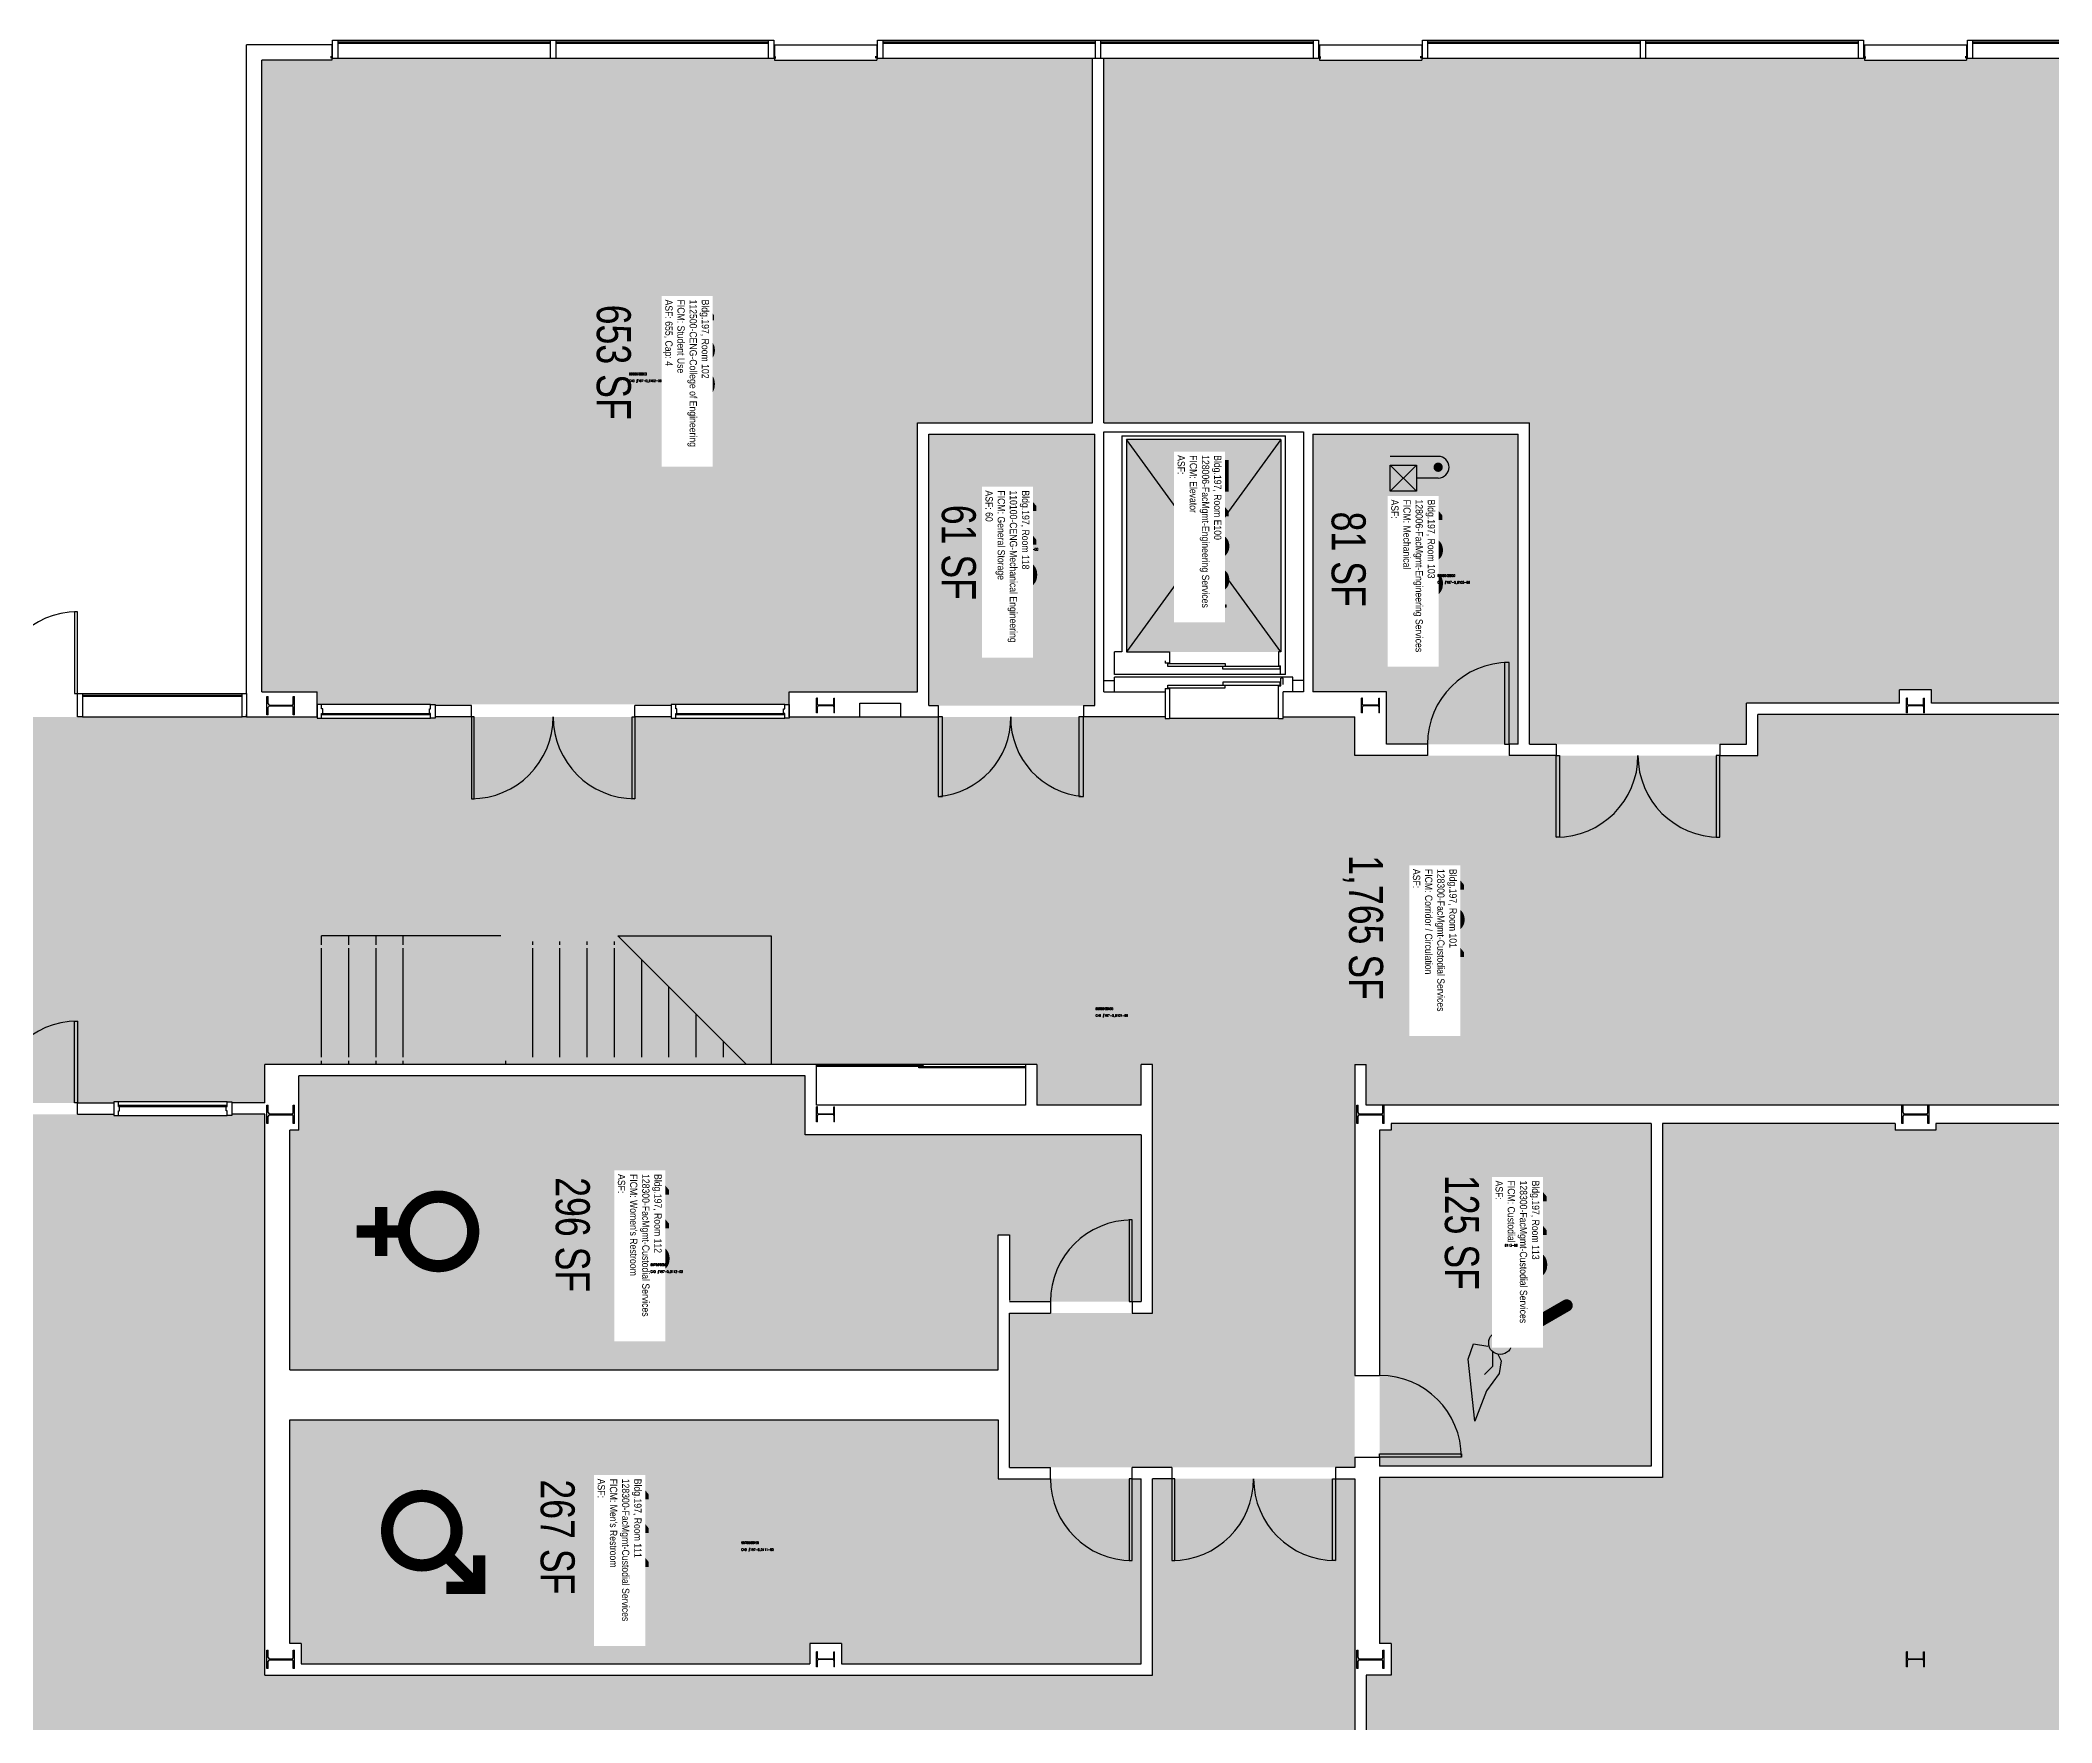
# Model space of a CAD drawing. Header units: inches. Extents: x -1455 to 1294, y -986 to 713.
# Drawn here: x -826 to 60, y -28 to 713 of the extents above; entities that cross this region are included whole.
import ezdxf
from ezdxf.enums import TextEntityAlignment as Align

# ---------------------------------------------------------------- set-up
doc = ezdxf.new("R2010")
doc.units = ezdxf.units.IN
doc.header["$LTSCALE"] = 10
doc.header["$MEASUREMENT"] = 0
doc.layers.get('0').update_dxf_attribs({"linetype": 'CONTINUOUS'})
for name, color, linetype in [('A-DOOR', 2, 'CONTINUOUS'), ('A-FLOR', 3, 'CONTINUOUS'), ('A-GLAZ', 1, 'CONTINUOUS'), ('A-GLAZ-SILL', 2, 'CONTINUOUS'), ('A-IDEN-CNUM', 7, 'CONTINUOUS'), ('A-IDEN-ICON', 4, 'CONTINUOUS'), ('A-IDEN-RNUM', 7, 'CONTINUOUS'), ('A-IDEN-SNUM', 4, 'CONTINUOUS'), ('A-IDEN-VNUM', 4, 'CONTINUOUS'), ('A-WALL', 5, 'CONTINUOUS'), ('AREA-TEXT', 3, 'CONTINUOUS'), ('Rooms-Category-Color', 7, 'CONTINUOUS'), ('Rooms-College-Color', 7, 'CONTINUOUS'), ('Rooms-Department-Color', 7, 'CONTINUOUS'), ('Rooms-Division-Color', 7, 'CONTINUOUS'), ('Rooms-Information', 7, 'CONTINUOUS')]:
    doc.layers.add(name, color=color, linetype=linetype)
doc.styles.add('AREA', font='arial.ttf', dxfattribs={"width": 0.75, "height": 24})
doc.styles.add('ROOMSNUMBER', font='TXT.SHX', dxfattribs={"height": 1})
doc.styles.add('ROOMVNUMBER', font='arial.ttf', dxfattribs={"width": 0.85, "height": 30})

# ---------------------------------------------------------------- blocks, each defined once
blk = doc.blocks.new('W12x45')
for p, q in [((-4.0225, 5.455), (-4.0225, 6.03)), ((-4.0225, 6.03), (4.0225, 6.03)), ((-4.0225, 5.455), (-0.7675, 5.455)), ((-0.1675, 4.855), (-0.1675, -4.855)), ((0.1675, 4.855), (0.1675, -4.855)), ((0.7675, 5.455), (4.0225, 5.455)), ((4.0225, 6.03), (4.0225, 5.455)), ((-4.0225, -6.03), (-4.0225, -5.455)), ((-4.0225, -5.455), (-0.7675, -5.455)), ((-4.0225, -6.03), (4.0225, -6.03)), ((0.7675, -5.455), (4.0225, -5.455)), ((4.0225, -5.455), (4.0225, -6.03))]:
    blk.add_line(p, q)
for centre, start, end in [((-0.7675, 4.855), 0, 90), ((0.7675, 4.855), 90, 180), ((-0.7675, -4.855), 270, 0), ((0.7675, -4.855), 180, 270)]:
    blk.add_arc(centre, 0.6, start, end)
blk = doc.blocks.new('W8x24')
for p, q in [((-3.2475, 3.565), (-3.2475, 3.965)), ((-3.2475, 3.965), (3.2475, 3.965)), ((-3.2475, 3.565), (-0.5225, 3.565)), ((-0.1225, -3.165), (-0.1225, 3.165)), ((0.1225, -3.165), (0.1225, 3.165)), ((0.5225, 3.565), (3.2475, 3.565)), ((3.2475, 3.565), (3.2475, 3.965)), ((-3.2475, -3.965), (-3.2475, -3.565)), ((-0.5225, -3.565), (-3.2475, -3.565)), ((-3.2475, -3.965), (3.2475, -3.965)), ((0.5225, -3.565), (3.2475, -3.565)), ((3.2475, -3.565), (3.2475, -3.965))]:
    blk.add_line(p, q)
for centre, start, end in [((-0.5225, 3.165), 0, 90), ((0.5225, 3.165), 90, 180), ((-0.5225, -3.165), 270, 0), ((0.5225, -3.165), 180, 270)]:
    blk.add_arc(centre, 0.4, start, end)
blk = doc.blocks.new('CPWOMEN')
at = {"const_width": 0.015}
blk.add_lwpolyline([(-0.0375, 0, 1), (0.0475, 0, 1)], format="xyb", close=True, dxfattribs=at)
for points in [[(0.005, -0.04), (0.005, -0.1)], [(-0.025, -0.07), (0.035, -0.07)]]:
    blk.add_lwpolyline(points, dxfattribs=at)
blk = doc.blocks.new('CPMEN')
at = {"const_width": 0.015}
for points in [[(0.055, 0.01), (0.055, 0.05), (0.015, 0.05)], [(0.0151, 0.0101), (0.055, 0.05)]]:
    blk.add_lwpolyline(points, dxfattribs=at)
blk.add_lwpolyline([(-0.0575, -0.02, 1), (0.0275, -0.02, 1)], format="xyb", close=True, dxfattribs=at)
blk = doc.blocks.new('CPCUST')
for p, q in [((0.0171, -0.0639), (0.02, -0.0466)), ((0.0262, -0.0408), (0.0446, -0.0406)), ((0.0297, -0.0341), (0.0376, -0.0302)), ((0.0376, -0.0302), (0.0533, -0.0324)), ((0.0446, -0.0406), (0.0543, -0.0505)), ((0.0533, -0.0324), (0.0745, -0.0479)), ((0.0745, -0.0479), (0.1117, -0.0625)), ((0.0358, -0.0705), (0.0171, -0.0639)), ((0.1117, -0.0625), (0.0358, -0.0705))]:
    blk.add_line(p, q)
at = {"const_width": 0.015}
blk.add_lwpolyline([(-0.03, 0.05), (0.01, -0.0193)], dxfattribs=at)
at = {"const_width": 0.0075}
blk.add_lwpolyline([(-0.0332, 0.0481, 1), (-0.0268, 0.0519, 1)], format="xyb", close=True, dxfattribs=at)
blk.add_circle((0.0158, -0.0313), 0.0141)
blk = doc.blocks.new('CPELEV')
for p, q in [((-0.035, 0.03), (-0.035, -0.08)), ((0.015, 0.03), (0.015, -0.02)), ((0.045, -0.08), (-0.015, -0.02)), ((-0.015, -0.08), (0.045, -0.02)), ((-0.015, -0.02), (0.045, -0.02)), ((-0.015, -0.08), (-0.015, -0.02)), ((0.045, -0.02), (0.045, -0.08)), ((0.045, -0.08), (-0.015, -0.08))]:
    blk.add_line(p, q)
at = {"const_width": 0.0106}
blk.add_lwpolyline([(-0.0153, 0.03, 1), (-0.0047, 0.03, 1)], format="xyb", close=True, dxfattribs=at)
blk.add_arc((-0.01, 0.03), 0.025, 0, 180)

msp = doc.modelspace()

# ---------------------------------------------------------------- hatches: boundary and pattern name
at = {"layer": 'Rooms-Category-Color', "true_color": 0xfbafa2}
msp.add_hatch(color=21, dxfattribs=at).paths.add_polyline_path([(-728.25, 704.25), (-697.5, 704.25), (-697.5, 705), (-502.5, 705), (-502.5, 704.25), (-457.5, 704.25), (-457.5, 705), (-362.5, 705), (-362.5, 704.25), (-362.5, 544.5), (-439.5, 544.5), (-439.5, 426), (-496, 426), (-496, 420.5), (-704, 420.5), (-704, 426), (-728.25, 426)])
at = {"layer": 'Rooms-Category-Color', "true_color": 0xe3f498}
for points in [[(-357.5, 705), (-262.5, 705), (-262.5, 704.25), (-217.5, 704.25), (-217.5, 705), (-22.5, 705), (-22.5, 704.25), (22.5, 704.25), (22.5, 705), (217.5, 705), (217.5, 704.25), (262.5, 704.25), (262.5, 705), (457.5, 705), (457.5, 704.25), (502.5, 704.25), (502.5, 705), (697.5, 705), (697.5, 704.25), (728.25, 704.25), (728.25, 673.5), (729, 673.5), (729, 574.5), (728.25, 574.5), (728.25, 540.5), (473, 540.5), (473, 403), (404.5, 403), (404.5, 421), (247, 421), (247, 427), (233, 427), (233, 421), (7, 421), (7, 427), (-7, 427), (-7, 421), (-74.5, 421), (-74.5, 403), (-169.97, 403), (-169.97, 544.5), (-357.5, 544.5)], [(-1208.25, 255.25), (-966.87, 255.25), (-966.87, 232.97), (-953, 232.97), (-953, 240), (-949.5, 240), (-949.5, 239.5), (-897.5, 239.5), (-897.5, 240), (-793.5, 240), (-793.5, 239.5), (-741.5, 239.5), (-741.5, 240), (-727, 240), (-727, -7), (-336, -7), (-336, 79.5), (-247, 79.5), (-247, -449.25), (-337.75, -449.25), (-337.75, -235), (-1208.25, -235)], [(-111.5, 236), (-9, 236), (-9, 233), (9, 233), (9, 236), (231, 236), (231, 233), (249, 233), (249, 236), (472.98, 236), (472.98, 230.97), (482.99, 230.97), (482.99, 201), (485.99, 201), (485.99, 39), (483, 39), (483, 6.37), (472.98, 6.37), (472.98, -6.37), (483, -6.37), (483, -39), (486.03, -39), (486.03, -201), (483.03, -201), (483, -235), (0, -235), (0, -117.5), (-242, -117.5), (-242, -7), (-231, -7), (-231, 7), (-236, 7), (-236, 80), (-111.5, 80)]]:
    msp.add_hatch(color=61, dxfattribs=at).paths.add_polyline_path(points)
at = {"layer": 'Rooms-Category-Color', "true_color": 0xe3c5e1}
msp.add_hatch(color=254, dxfattribs=at).paths.add_polyline_path([(-434.5, 539.5), (-361.5, 539.5), (-361.5, 420), (-434.5, 420)])
at = {"layer": 'Rooms-Category-Color', "true_color": 0xadadad}
for points in [[(-347.5, 537.13), (-279.5, 537.13), (-279.5, 443.63), (-347.5, 443.63)], [(-265.5, 539.5), (-174.97, 539.5), (-174.97, 403), (-232.97, 403), (-232.97, 426), (-265.5, 426)], [(-956, 415), (-704, 415), (-704, 414.5), (-652, 414.5), (-652, 415), (-548, 415), (-548, 414.5), (-496, 414.5), (-496, 415), (-330.5, 415), (-330.5, 414.25), (-278.56, 414.25), (-278.5, 415), (-247, 415), (-247, 398), (-69.5, 398), (-69.5, 416), (399.5, 416), (399.5, 398), (486, 398), (486, 262), (472.98, 262), (472.98, 244), (-242, 244), (-242, 262), (-247, 262), (-247, 84.5), (-399, 84.5), (-399, 152.5), (-336, 152.5), (-336, 262), (-341, 262), (-341, 244), (-387, 244), (-387, 262), (-727, 262), (-727, 245), (-741.5, 245), (-741.5, 245.5), (-793.5, 245.5), (-793.5, 245), (-897.5, 245), (-897.5, 245.5), (-949.5, 245.5), (-949.5, 245), (-956, 245)], [(-712, 257), (-489, 257), (-489, 231), (-341, 231), (-341, 157.5), (-399, 157.5), (-399, 187), (-404, 187), (-404, 127.5), (-716, 127.5), (-716, 232.98), (-712, 232.98)], [(-236, 233), (-231, 233), (-231, 236), (-116.5, 236), (-116.5, 85), (-236, 85)], [(-716, 105.5), (-404, 105.5), (-404, 79.5), (-341, 79.5), (-341, -2), (-472.97, -2), (-472.97, 7), (-487.03, 7), (-487.03, -2), (-710.97, -2), (-710.97, 7.02), (-716, 7.02)]]:
    msp.add_hatch(color=253, dxfattribs=at).paths.add_polyline_path(points)
at = {"layer": 'Rooms-College-Color', "true_color": 0x99d7b2}
for points in [[(-728.25, 704.25), (-697.5, 704.25), (-697.5, 705), (-502.5, 705), (-502.5, 704.25), (-457.5, 704.25), (-457.5, 705), (-362.5, 705), (-362.5, 704.25), (-362.5, 544.5), (-439.5, 544.5), (-439.5, 426), (-496, 426), (-496, 420.5), (-704, 420.5), (-704, 426), (-728.25, 426)], [(-357.5, 705), (-262.5, 705), (-262.5, 704.25), (-217.5, 704.25), (-217.5, 705), (-22.5, 705), (-22.5, 704.25), (22.5, 704.25), (22.5, 705), (217.5, 705), (217.5, 704.25), (262.5, 704.25), (262.5, 705), (457.5, 705), (457.5, 704.25), (502.5, 704.25), (502.5, 705), (697.5, 705), (697.5, 704.25), (728.25, 704.25), (728.25, 673.5), (729, 673.5), (729, 574.5), (728.25, 574.5), (728.25, 540.5), (473, 540.5), (473, 403), (404.5, 403), (404.5, 421), (247, 421), (247, 427), (233, 427), (233, 421), (7, 421), (7, 427), (-7, 427), (-7, 421), (-74.5, 421), (-74.5, 403), (-169.97, 403), (-169.97, 544.5), (-357.5, 544.5)], [(-434.5, 539.5), (-361.5, 539.5), (-361.5, 420), (-434.5, 420)], [(-1208.25, 255.25), (-966.87, 255.25), (-966.87, 232.97), (-953, 232.97), (-953, 240), (-949.5, 240), (-949.5, 239.5), (-897.5, 239.5), (-897.5, 240), (-793.5, 240), (-793.5, 239.5), (-741.5, 239.5), (-741.5, 240), (-727, 240), (-727, -7), (-336, -7), (-336, 79.5), (-247, 79.5), (-247, -449.25), (-337.75, -449.25), (-337.75, -235), (-1208.25, -235)], [(-111.5, 236), (-9, 236), (-9, 233), (9, 233), (9, 236), (231, 236), (231, 233), (249, 233), (249, 236), (472.98, 236), (472.98, 230.97), (482.99, 230.97), (482.99, 201), (485.99, 201), (485.99, 39), (483, 39), (483, 6.37), (472.98, 6.37), (472.98, -6.37), (483, -6.37), (483, -39), (486.03, -39), (486.03, -201), (483.03, -201), (483, -235), (0, -235), (0, -117.5), (-242, -117.5), (-242, -7), (-231, -7), (-231, 7), (-236, 7), (-236, 80), (-111.5, 80)]]:
    msp.add_hatch(color=253, dxfattribs=at).paths.add_polyline_path(points)
at = {"layer": 'Rooms-College-Color', "true_color": 0xadadad}
for points in [[(-347.5, 537.13), (-279.5, 537.13), (-279.5, 443.63), (-347.5, 443.63)], [(-265.5, 539.5), (-174.97, 539.5), (-174.97, 403), (-232.97, 403), (-232.97, 426), (-265.5, 426)], [(-956, 415), (-704, 415), (-704, 414.5), (-652, 414.5), (-652, 415), (-548, 415), (-548, 414.5), (-496, 414.5), (-496, 415), (-330.5, 415), (-330.5, 414.25), (-278.56, 414.25), (-278.5, 415), (-247, 415), (-247, 398), (-69.5, 398), (-69.5, 416), (399.5, 416), (399.5, 398), (486, 398), (486, 262), (472.98, 262), (472.98, 244), (-242, 244), (-242, 262), (-247, 262), (-247, 84.5), (-399, 84.5), (-399, 152.5), (-336, 152.5), (-336, 262), (-341, 262), (-341, 244), (-387, 244), (-387, 262), (-727, 262), (-727, 245), (-741.5, 245), (-741.5, 245.5), (-793.5, 245.5), (-793.5, 245), (-897.5, 245), (-897.5, 245.5), (-949.5, 245.5), (-949.5, 245), (-956, 245)], [(-712, 257), (-489, 257), (-489, 231), (-341, 231), (-341, 157.5), (-399, 157.5), (-399, 187), (-404, 187), (-404, 127.5), (-716, 127.5), (-716, 232.98), (-712, 232.98)], [(-236, 233), (-231, 233), (-231, 236), (-116.5, 236), (-116.5, 85), (-236, 85)], [(-716, 105.5), (-404, 105.5), (-404, 79.5), (-341, 79.5), (-341, -2), (-472.97, -2), (-472.97, 7), (-487.03, 7), (-487.03, -2), (-710.97, -2), (-710.97, 7.02), (-716, 7.02)]]:
    msp.add_hatch(color=253, dxfattribs=at).paths.add_polyline_path(points)
at = {"layer": 'Rooms-Department-Color', "true_color": 0x99d7b2}
for points in [[(-728.25, 704.25), (-697.5, 704.25), (-697.5, 705), (-502.5, 705), (-502.5, 704.25), (-457.5, 704.25), (-457.5, 705), (-362.5, 705), (-362.5, 704.25), (-362.5, 544.5), (-439.5, 544.5), (-439.5, 426), (-496, 426), (-496, 420.5), (-704, 420.5), (-704, 426), (-728.25, 426)], [(-357.5, 705), (-262.5, 705), (-262.5, 704.25), (-217.5, 704.25), (-217.5, 705), (-22.5, 705), (-22.5, 704.25), (22.5, 704.25), (22.5, 705), (217.5, 705), (217.5, 704.25), (262.5, 704.25), (262.5, 705), (457.5, 705), (457.5, 704.25), (502.5, 704.25), (502.5, 705), (697.5, 705), (697.5, 704.25), (728.25, 704.25), (728.25, 673.5), (729, 673.5), (729, 574.5), (728.25, 574.5), (728.25, 540.5), (473, 540.5), (473, 403), (404.5, 403), (404.5, 421), (247, 421), (247, 427), (233, 427), (233, 421), (7, 421), (7, 427), (-7, 427), (-7, 421), (-74.5, 421), (-74.5, 403), (-169.97, 403), (-169.97, 544.5), (-357.5, 544.5)], [(-434.5, 539.5), (-361.5, 539.5), (-361.5, 420), (-434.5, 420)], [(-1208.25, 255.25), (-966.87, 255.25), (-966.87, 232.97), (-953, 232.97), (-953, 240), (-949.5, 240), (-949.5, 239.5), (-897.5, 239.5), (-897.5, 240), (-793.5, 240), (-793.5, 239.5), (-741.5, 239.5), (-741.5, 240), (-727, 240), (-727, -7), (-336, -7), (-336, 79.5), (-247, 79.5), (-247, -449.25), (-337.75, -449.25), (-337.75, -235), (-1208.25, -235)], [(-111.5, 236), (-9, 236), (-9, 233), (9, 233), (9, 236), (231, 236), (231, 233), (249, 233), (249, 236), (472.98, 236), (472.98, 230.97), (482.99, 230.97), (482.99, 201), (485.99, 201), (485.99, 39), (483, 39), (483, 6.37), (472.98, 6.37), (472.98, -6.37), (483, -6.37), (483, -39), (486.03, -39), (486.03, -201), (483.03, -201), (483, -235), (0, -235), (0, -117.5), (-242, -117.5), (-242, -7), (-231, -7), (-231, 7), (-236, 7), (-236, 80), (-111.5, 80)]]:
    msp.add_hatch(color=253, dxfattribs=at).paths.add_polyline_path(points)
at = {"layer": 'Rooms-Department-Color', "true_color": 0xacacac}
for points in [[(-347.5, 537.13), (-279.5, 537.13), (-279.5, 443.63), (-347.5, 443.63)], [(-265.5, 539.5), (-174.97, 539.5), (-174.97, 403), (-232.97, 403), (-232.97, 426), (-265.5, 426)], [(-956, 415), (-704, 415), (-704, 414.5), (-652, 414.5), (-652, 415), (-548, 415), (-548, 414.5), (-496, 414.5), (-496, 415), (-330.5, 415), (-330.5, 414.25), (-278.56, 414.25), (-278.5, 415), (-247, 415), (-247, 398), (-69.5, 398), (-69.5, 416), (399.5, 416), (399.5, 398), (486, 398), (486, 262), (472.98, 262), (472.98, 244), (-242, 244), (-242, 262), (-247, 262), (-247, 84.5), (-399, 84.5), (-399, 152.5), (-336, 152.5), (-336, 262), (-341, 262), (-341, 244), (-387, 244), (-387, 262), (-727, 262), (-727, 245), (-741.5, 245), (-741.5, 245.5), (-793.5, 245.5), (-793.5, 245), (-897.5, 245), (-897.5, 245.5), (-949.5, 245.5), (-949.5, 245), (-956, 245)], [(-712, 257), (-489, 257), (-489, 231), (-341, 231), (-341, 157.5), (-399, 157.5), (-399, 187), (-404, 187), (-404, 127.5), (-716, 127.5), (-716, 232.98), (-712, 232.98)], [(-236, 233), (-231, 233), (-231, 236), (-116.5, 236), (-116.5, 85), (-236, 85)], [(-716, 105.5), (-404, 105.5), (-404, 79.5), (-341, 79.5), (-341, -2), (-472.97, -2), (-472.97, 7), (-487.03, 7), (-487.03, -2), (-710.97, -2), (-710.97, 7.02), (-716, 7.02)]]:
    msp.add_hatch(color=253, dxfattribs=at).paths.add_polyline_path(points)
at = {"layer": 'Rooms-Division-Color', "true_color": 0x99d7b2}
for points in [[(-728.25, 704.25), (-697.5, 704.25), (-697.5, 705), (-502.5, 705), (-502.5, 704.25), (-457.5, 704.25), (-457.5, 705), (-362.5, 705), (-362.5, 704.25), (-362.5, 544.5), (-439.5, 544.5), (-439.5, 426), (-496, 426), (-496, 420.5), (-704, 420.5), (-704, 426), (-728.25, 426)], [(-357.5, 705), (-262.5, 705), (-262.5, 704.25), (-217.5, 704.25), (-217.5, 705), (-22.5, 705), (-22.5, 704.25), (22.5, 704.25), (22.5, 705), (217.5, 705), (217.5, 704.25), (262.5, 704.25), (262.5, 705), (457.5, 705), (457.5, 704.25), (502.5, 704.25), (502.5, 705), (697.5, 705), (697.5, 704.25), (728.25, 704.25), (728.25, 673.5), (729, 673.5), (729, 574.5), (728.25, 574.5), (728.25, 540.5), (473, 540.5), (473, 403), (404.5, 403), (404.5, 421), (247, 421), (247, 427), (233, 427), (233, 421), (7, 421), (7, 427), (-7, 427), (-7, 421), (-74.5, 421), (-74.5, 403), (-169.97, 403), (-169.97, 544.5), (-357.5, 544.5)], [(-434.5, 539.5), (-361.5, 539.5), (-361.5, 420), (-434.5, 420)], [(-1208.25, 255.25), (-966.87, 255.25), (-966.87, 232.97), (-953, 232.97), (-953, 240), (-949.5, 240), (-949.5, 239.5), (-897.5, 239.5), (-897.5, 240), (-793.5, 240), (-793.5, 239.5), (-741.5, 239.5), (-741.5, 240), (-727, 240), (-727, -7), (-336, -7), (-336, 79.5), (-247, 79.5), (-247, -449.25), (-337.75, -449.25), (-337.75, -235), (-1208.25, -235)], [(-111.5, 236), (-9, 236), (-9, 233), (9, 233), (9, 236), (231, 236), (231, 233), (249, 233), (249, 236), (472.98, 236), (472.98, 230.97), (482.99, 230.97), (482.99, 201), (485.99, 201), (485.99, 39), (483, 39), (483, 6.37), (472.98, 6.37), (472.98, -6.37), (483, -6.37), (483, -39), (486.03, -39), (486.03, -201), (483.03, -201), (483, -235), (0, -235), (0, -117.5), (-242, -117.5), (-242, -7), (-231, -7), (-231, 7), (-236, 7), (-236, 80), (-111.5, 80)]]:
    msp.add_hatch(color=253, dxfattribs=at).paths.add_polyline_path(points)
at = {"layer": 'Rooms-Division-Color', "true_color": 0xadadad}
for points in [[(-347.5, 537.13), (-279.5, 537.13), (-279.5, 443.63), (-347.5, 443.63)], [(-265.5, 539.5), (-174.97, 539.5), (-174.97, 403), (-232.97, 403), (-232.97, 426), (-265.5, 426)], [(-956, 415), (-704, 415), (-704, 414.5), (-652, 414.5), (-652, 415), (-548, 415), (-548, 414.5), (-496, 414.5), (-496, 415), (-330.5, 415), (-330.5, 414.25), (-278.56, 414.25), (-278.5, 415), (-247, 415), (-247, 398), (-69.5, 398), (-69.5, 416), (399.5, 416), (399.5, 398), (486, 398), (486, 262), (472.98, 262), (472.98, 244), (-242, 244), (-242, 262), (-247, 262), (-247, 84.5), (-399, 84.5), (-399, 152.5), (-336, 152.5), (-336, 262), (-341, 262), (-341, 244), (-387, 244), (-387, 262), (-727, 262), (-727, 245), (-741.5, 245), (-741.5, 245.5), (-793.5, 245.5), (-793.5, 245), (-897.5, 245), (-897.5, 245.5), (-949.5, 245.5), (-949.5, 245), (-956, 245)], [(-712, 257), (-489, 257), (-489, 231), (-341, 231), (-341, 157.5), (-399, 157.5), (-399, 187), (-404, 187), (-404, 127.5), (-716, 127.5), (-716, 232.98), (-712, 232.98)], [(-236, 233), (-231, 233), (-231, 236), (-116.5, 236), (-116.5, 85), (-236, 85)], [(-716, 105.5), (-404, 105.5), (-404, 79.5), (-341, 79.5), (-341, -2), (-472.97, -2), (-472.97, 7), (-487.03, 7), (-487.03, -2), (-710.97, -2), (-710.97, 7.02), (-716, 7.02)]]:
    msp.add_hatch(color=253, dxfattribs=at).paths.add_polyline_path(points)

# ---------------------------------------------------------------- linework, layer by layer
at = {"layer": 'A-DOOR'}
for points in [[(-809.5, 461.25), (-810.75, 461.25), (-810.75, 425.25), (-809.5, 425.25)], [(-180.97, 403), (-178.97, 403), (-178.97, 439), (-180.97, 439)], [(-636, 379), (-634.75, 379), (-634.75, 415), (-636, 415)], [(-564, 379), (-565.25, 379), (-565.25, 415), (-564, 415)], [(-430.5, 380), (-428.5, 380), (-428.5, 415), (-430.5, 415)], [(-368.5, 380), (-366.5, 380), (-366.5, 415), (-368.5, 415)], [(-158.23, 398), (-156.73, 398), (-156.73, 362), (-158.23, 362)], [(-86.23, 398), (-87.73, 398), (-87.73, 362), (-86.23, 362)], [(-809.5, 245), (-810.75, 245), (-810.75, 281), (-809.5, 281)], [(-346.25, 157.5), (-345, 157.5), (-345, 193.5), (-346.25, 193.5)], [(-236, 89), (-236, 90.5), (-200, 90.5), (-200, 89)], [(-346.25, 43.5), (-345, 43.5), (-345, 79.5), (-346.25, 79.5)], [(-327.5, 43.5), (-326.25, 43.5), (-326.25, 79.5), (-327.5, 79.5)], [(-255.5, 43.5), (-256.75, 43.5), (-256.75, 79.5), (-255.5, 79.5)]]:
    msp.add_lwpolyline(points, close=True, dxfattribs=at)
for centre, radius, start, end in [((-809.5, 425.25), 36, 90, 180), ((-178.97, 403), 36, 90, 180), ((-636, 415), 36, 270, 0), ((-564, 415), 36, 180, 270), ((-433.18, 414.58), 34.68, 274.4289, 0.69864), ((-363.82, 414.58), 34.68, 179.30136, 265.5711), ((-158.23, 398), 36, 270, 0), ((-86.23, 398), 36, 180, 270), ((-809.5, 245), 36, 90, 180), ((-345, 157.5), 36, 90, 180), ((-236, 89), 36, 0, 90), ((-345, 79.5), 36, 180, 270), ((-327.5, 79.5), 36, 270, 0), ((-255.5, 79.5), 36, 180, 270)]:
    msp.add_arc(centre, radius, start, end, dxfattribs=at)
at = {"layer": 'A-FLOR'}
for p, q in [((-349.5, 538.75), (-349.5, 443.63)), ((-349.5, 538.75), (-277.5, 538.75)), ((-279.5, 443.63), (-347.5, 537.13)), ((-279.5, 537.13), (-347.5, 443.63)), ((-347.5, 537.13), (-347.5, 443.63)), ((-279.5, 537.13), (-347.5, 537.13)), ((-279.5, 537.13), (-279.5, 443.63)), ((-277.5, 433.75), (-277.5, 538.75)), ((-349.5, 443.63), (-352.75, 443.63)), ((-352.75, 433.75), (-352.75, 443.63)), ((-347.5, 443.63), (-328.5, 443.63)), ((-328.5, 443.63), (-328.5, 438.75)), ((-279.5, 443.63), (-280.5, 443.63)), ((-280.5, 443.63), (-280.5, 437.5)), ((-330.5, 439.75), (-330.5, 438.75)), ((-328.5, 438.75), (-330.5, 438.75)), ((-329.25, 437.25), (-329.25, 438.5)), ((-329.25, 438.5), (-304, 438.5)), ((-279.75, 437.25), (-329.25, 437.25)), ((-305, 436), (-305, 437.25)), ((-279.75, 436), (-305, 436)), ((-304, 438.5), (-304, 437.25)), ((-280.5, 437.5), (-279.72, 437.5)), ((-279.75, 436), (-279.75, 437.25)), ((-279.72, 433.88), (-279.72, 437.5)), ((-357.5, 431), (-352.75, 431)), ((-277.5, 433.75), (-352.75, 433.75)), ((-352.75, 426), (-352.75, 432.5)), ((-274.25, 432.5), (-352.75, 432.5)), ((-329.25, 427.75), (-329.25, 429)), ((-329.25, 429), (-279.75, 429)), ((-329.25, 427.75), (-304, 427.75)), ((-305, 430.25), (-305, 429)), ((-279.75, 430.25), (-305, 430.25)), ((-304, 427.75), (-304, 429)), ((-279.75, 429), (-279.75, 430.25)), ((-279.72, 433.88), (-278.5, 433.88)), ((-274.25, 426), (-274.25, 432.5)), ((-269.5, 431), (-274.25, 431)), ((-280.5, 414.25), (-328.5, 414.25)), ((-623.08, 318.62), (-702, 318.62)), ((-702, 314.62), (-702, 318.62)), ((-702, 265.12), (-702, 313.12)), ((-690, 314.62), (-690, 318.62)), ((-690, 265.12), (-690, 313.12)), ((-678, 314.62), (-678, 318.62)), ((-678, 265.12), (-678, 313.12)), ((-666, 314.62), (-666, 318.62)), ((-666, 265.12), (-666, 313.12)), ((-609, 314.62), (-609, 316.12)), ((-609, 265.12), (-609, 313.12)), ((-597, 314.62), (-597, 316.12)), ((-597, 265.12), (-597, 313.12)), ((-585, 314.62), (-585, 316.12)), ((-585, 265.12), (-585, 313.12)), ((-573, 314.62), (-573, 316.12)), ((-573, 265.12), (-573, 313.12)), ((-571.51, 318.62), (-514.89, 262)), ((-571.51, 318.62), (-504, 318.62)), ((-504, 318.62), (-504, 262)), ((-561, 265.12), (-561, 308.11)), ((-549, 265.12), (-549, 296.11)), ((-537, 265.12), (-537, 284.11)), ((-525, 265.12), (-525, 272.11)), ((-702, 262), (-702, 263.5)), ((-690, 262), (-690, 263.5)), ((-678, 262), (-678, 263.5)), ((-666, 262), (-666, 263.5)), ((-621, 263.62), (-621, 262))]:
    msp.add_line(p, q, dxfattribs=at)
at = {"layer": 'A-GLAZ'}
for p, q in [((-694.87, 712.25), (-601.12, 712.25)), ((-694.87, 711.75), (-601.12, 711.75)), ((-598.87, 712.25), (-505.12, 712.25)), ((-598.87, 711.75), (-505.12, 711.75)), ((-454.88, 712.25), (-361.13, 712.25)), ((-454.88, 711.75), (-361.13, 711.75)), ((-358.88, 712.25), (-265.13, 712.25)), ((-358.88, 711.75), (-265.13, 711.75)), ((-214.88, 712.25), (-121.13, 712.25)), ((-214.88, 711.75), (-121.13, 711.75)), ((-118.88, 712.25), (-25.13, 712.25)), ((-118.88, 711.75), (-25.13, 711.75)), ((25.12, 712.25), (118.88, 712.25)), ((25.12, 711.75), (118.88, 711.75)), ((-737, 424.5), (-807.25, 424.5)), ((-737, 424), (-807.25, 424)), ((-702, 416.5), (-654, 416.5)), ((-546, 416.5), (-498, 416.5)), ((-702, 416), (-654, 416)), ((-546, 416), (-498, 416)), ((-791.5, 244), (-743.5, 244)), ((-791.5, 243.5), (-743.5, 243.5))]:
    msp.add_line(p, q, dxfattribs=at)
for points in [[(-437, 261), (-484, 261), (-484, 261.5), (-437, 261.5)], [(-439, 261), (-392, 261), (-392, 260.5), (-439, 260.5)]]:
    msp.add_lwpolyline(points, close=True, dxfattribs=at)
at = {"layer": 'A-GLAZ-SILL'}
for p, q in [((-697.12, 713), (-502.87, 713)), ((-457.13, 713), (-262.88, 713)), ((-217.12, 713), (-22.88, 713)), ((22.88, 713), (217.12, 713)), ((-502.87, 705), (-697.12, 705)), ((-262.88, 705), (-457.13, 705)), ((-22.88, 705), (-217.12, 705)), ((217.12, 705), (22.88, 705)), ((-807.25, 425.25), (-737, 425.25)), ((-654, 420.5), (-702, 420.5)), ((-498, 420.5), (-546, 420.5)), ((-807.25, 415), (-737, 415)), ((-702, 414.5), (-654, 414.5)), ((-546, 414.5), (-498, 414.5)), ((-392, 262), (-484, 262)), ((-743.5, 245.5), (-791.5, 245.5)), ((-791.5, 239.5), (-743.5, 239.5))]:
    msp.add_line(p, q, dxfattribs=at)
at = {"layer": 'A-WALL'}
for p, q in [((-735, 425.25), (-735, 711)), ((-697.5, 711), (-735, 711)), ((-697.5, 711), (-697.5, 705.75)), ((-502.5, 711), (-457.5, 711)), ((-502.5, 711), (-502.5, 705.75)), ((-457.5, 711), (-457.5, 705.75)), ((-262.5, 711), (-262.5, 705.75)), ((-262.5, 711), (-217.5, 711)), ((-217.5, 711), (-217.5, 705.75)), ((-22.5, 711), (22.5, 711)), ((-22.5, 711), (-22.5, 705.75)), ((22.5, 711), (22.5, 705.75)), ((-728.25, 426), (-728.25, 704.25)), ((-697.5, 704.25), (-728.25, 704.25)), ((-697.5, 705.75), (-698.13, 705.75)), ((-697.5, 705.25), (-698.13, 705.25)), ((-697.5, 705.25), (-697.5, 704.25)), ((-502.5, 705.75), (-501.87, 705.75)), ((-502.5, 705.25), (-501.87, 705.25)), ((-502.5, 705.25), (-502.5, 704.25)), ((-502.5, 704.25), (-457.5, 704.25)), ((-457.5, 705.75), (-458.13, 705.75)), ((-457.5, 705.25), (-458.13, 705.25)), ((-457.5, 705.25), (-457.5, 704.25)), ((-357.5, 705), (-362.5, 705)), ((-362.5, 544.5), (-362.5, 705)), ((-357.5, 544.5), (-357.5, 705)), ((-262.5, 705.75), (-261.87, 705.75)), ((-262.5, 705.25), (-262.5, 704.25)), ((-262.5, 705.25), (-261.87, 705.25)), ((-262.5, 704.25), (-217.5, 704.25)), ((-217.5, 705.75), (-218.13, 705.75)), ((-217.5, 705.25), (-218.13, 705.25)), ((-217.5, 705.25), (-217.5, 704.25)), ((-22.5, 705.75), (-21.87, 705.75)), ((-22.5, 705.25), (-21.87, 705.25)), ((-22.5, 705.25), (-22.5, 704.25)), ((-22.5, 704.25), (22.5, 704.25)), ((22.5, 705.75), (21.87, 705.75)), ((22.5, 705.25), (21.87, 705.25)), ((22.5, 705.25), (22.5, 704.25)), ((-439.5, 544.5), (-362.5, 544.5)), ((-439.5, 426), (-439.5, 544.5)), ((-357.5, 544.5), (-169.97, 544.5)), ((-357.5, 426), (-357.5, 540.5)), ((-357.5, 540.5), (-269.5, 540.5)), ((-269.5, 540.5), (-269.5, 426)), ((-169.97, 403), (-169.97, 544.5)), ((-434.5, 539.5), (-361.5, 539.5)), ((-434.5, 420), (-434.5, 539.5)), ((-361.5, 420), (-361.5, 539.5)), ((-265.5, 539.5), (-265.5, 426)), ((-265.5, 539.5), (-174.97, 539.5)), ((-174.97, 403), (-174.97, 539.5)), ((-809.5, 415), (-809.5, 425.25)), ((-809.5, 425.25), (-807.25, 425.25)), ((-807.25, 425.25), (-807.25, 415)), ((-737, 415), (-737, 425.25)), ((-737, 425.25), (-735, 425.25)), ((-735, 425.25), (-735, 415)), ((-728.25, 426), (-704, 426)), ((-704, 415), (-704, 426)), ((-496, 426), (-439.5, 426)), ((-496, 415), (-496, 426)), ((-357.5, 426), (-330.5, 426)), ((-330.5, 427.5), (-328.5, 427.5)), ((-330.5, 427.5), (-330.5, 414.25)), ((-330.5, 426), (-330.5, 415)), ((-328.5, 427.5), (-328.5, 414.25)), ((-280.5, 428.75), (-279.5, 428.75)), ((-280.5, 414.25), (-280.5, 428.75)), ((-278.5, 432.13), (-279.5, 432.13)), ((-279.5, 428.75), (-279.5, 432.13)), ((-278.5, 429.25), (-278.5, 432.13)), ((-278.5, 415), (-278.5, 426)), ((-269.5, 426), (-278.5, 426)), ((-232.97, 426), (-265.5, 426)), ((-232.97, 403), (-232.97, 426)), ((7, 427), (-7, 427)), ((-7, 421), (-7, 427)), ((7, 421), (7, 427)), ((-636, 420), (-652, 420)), ((-636, 415), (-636, 420)), ((-548, 420), (-564, 420)), ((-564, 415), (-564, 420)), ((-465, 415), (-465, 421)), ((-465, 421), (-447, 421)), ((-447, 421), (-447, 415)), ((-434.5, 420), (-430.5, 420)), ((-430.5, 420), (-430.5, 415)), ((-366.5, 420), (-366.5, 415)), ((-366.5, 420), (-361.5, 420)), ((-278.56, 414.25), (-278.56, 416.75)), ((-74.5, 403), (-74.5, 421)), ((-7, 421), (-74.5, 421)), ((233, 421), (7, 421)), ((-807.25, 415), (-809.5, 415)), ((-735, 415), (-737, 415)), ((-735, 415), (-735, 416)), ((-735, 415), (-704, 415)), ((-636, 415), (-652, 415)), ((-548, 415), (-564, 415)), ((-496, 415), (-430.5, 415)), ((-330.5, 415), (-366.5, 415)), ((-330.5, 414.25), (-328.5, 414.25)), ((-280.5, 414.25), (-278.56, 414.25)), ((-278.5, 415), (-247, 415)), ((-247, 398), (-247, 415)), ((-69.5, 398), (-69.5, 416)), ((399.5, 416), (-69.5, 416)), ((-214.97, 403), (-232.97, 403)), ((-214.97, 403), (-214.97, 398)), ((-174.97, 403), (-178.97, 403)), ((-178.97, 403), (-178.97, 398)), ((-169.97, 403), (-158.23, 403)), ((-158.23, 403), (-158.23, 398)), ((-86.23, 403), (-74.5, 403)), ((-86.23, 403), (-86.23, 398)), ((-214.97, 398), (-247, 398)), ((-158.23, 398), (-178.97, 398)), ((-86.23, 398), (-69.5, 398)), ((-484, 262), (-727, 262)), ((-727, 245), (-727, 262)), ((-489, 257), (-712, 257)), ((-712, 232.98), (-712, 257)), ((-489, 231), (-489, 257)), ((-484, 244), (-484, 262)), ((-392, 262), (-392, 244)), ((-387, 262), (-392, 262)), ((-387, 262), (-387, 244)), ((-336, 262), (-341, 262)), ((-341, 244), (-341, 262)), ((-336, 152.5), (-336, 262)), ((-247, 262), (-247, 125)), ((-247, 262), (-242, 262)), ((-242, 244), (-242, 262)), ((-809.5, 240), (-809.5, 245)), ((-809.5, 245), (-793.5, 245)), ((-809.5, 240), (-793.5, 240)), ((-727, 245), (-741.5, 245)), ((-727, 240), (-741.5, 240)), ((-727, -7), (-727, 240)), ((-392, 244), (-484, 244)), ((-341, 244), (-387, 244)), ((472.98, 244), (-242, 244)), ((-716, 127.5), (-716, 232.98)), ((-712, 232.98), (-716, 232.98)), ((-341, 231), (-489, 231)), ((-341, 231), (-341, 157.5)), ((-236, 233), (-236, 125)), ((-231, 233), (-236, 233)), ((-116.5, 236), (-231, 236)), ((-231, 236), (-231, 233)), ((-116.5, 236), (-116.5, 85)), ((-111.5, 236), (-111.5, 80)), ((-9, 236), (-111.5, 236)), ((-9, 236), (-9, 233)), ((9, 233), (-9, 233)), ((9, 236), (9, 233)), ((231, 236), (9, 236)), ((-404, 127.5), (-404, 187)), ((-404, 187), (-399, 187)), ((-399, 187), (-399, 158)), ((-399, 157.5), (-381, 157.5)), ((-399, 152.5), (-381, 152.5)), ((-399, 84.5), (-399, 152.5)), ((-381, 157.5), (-381, 152.5)), ((-345, 157.5), (-341, 157.5)), ((-345, 157.5), (-345, 152.5)), ((-345, 152.5), (-336, 152.5)), ((-716, 127.5), (-404, 127.5)), ((-716, 127.5), (-404, 127.5)), ((-247, 125), (-236, 125)), ((-716, 105.5), (-404, 105.5)), ((-716, 7.02), (-716, 105.5)), ((-404, 105.5), (-404, 79.5)), ((-247, 89), (-236, 89)), ((-247, 89), (-247, 84.5)), ((-236, 89), (-236, 85)), ((-399, 84.5), (-381, 84.5)), ((-381, 79.5), (-381, 84.5)), ((-345, 79.5), (-345, 84.5)), ((-327.5, 84.5), (-345, 84.5)), ((-327.5, 84.5), (-327.5, 79.5)), ((-255.5, 84.5), (-255.5, 79.5)), ((-247, 84.5), (-255.5, 84.5)), ((-116.5, 85), (-236, 85)), ((-111.5, 80), (-236, 80)), ((-236, 80), (-236, 7)), ((-404, 79.5), (-381, 79.5)), ((-345, 79.5), (-341, 79.5)), ((-341, -2), (-341, 79.5)), ((-327.5, 79.5), (-336, 79.5)), ((-336, -7), (-336, 79.5)), ((-255.5, 79.5), (-247, 79.5)), ((-247, 79.5), (-247, -41)), ((-710.97, 7.02), (-716, 7.02)), ((-710.97, 7.02), (-710.97, -2)), ((-487.03, 7), (-487.03, -2)), ((-472.97, 7), (-487.03, 7)), ((-472.97, 7), (-472.97, -2)), ((-231, 7), (-236, 7)), ((-231, 7), (-231, -7)), ((-727, -7), (-336, -7)), ((-710.97, -2), (-487.03, -2)), ((-472.97, -2), (-341, -2)), ((-242, -7), (-242, -41)), ((-231, -7), (-242, -7))]:
    msp.add_line(p, q, dxfattribs=at)
for points in [[(-697.12, 705), (-697.12, 713), (-694.87, 713), (-694.87, 705)], [(-601.12, 705), (-601.12, 713), (-598.87, 713), (-598.87, 705)], [(-505.12, 705), (-505.12, 713), (-502.87, 713), (-502.87, 705)], [(-457.13, 705), (-457.13, 713), (-454.88, 713), (-454.88, 705)], [(-361.13, 705), (-361.13, 713), (-358.88, 713), (-358.88, 705)], [(-265.13, 705), (-265.13, 713), (-262.88, 713), (-262.88, 705)], [(-217.12, 705), (-217.12, 713), (-214.88, 713), (-214.88, 705)], [(-121.13, 705), (-121.13, 713), (-118.88, 713), (-118.88, 705)], [(-25.13, 705), (-25.13, 713), (-22.88, 713), (-22.88, 705)], [(22.88, 705), (22.88, 713), (25.12, 713), (25.12, 705)]]:
    msp.add_lwpolyline(points, close=True, dxfattribs=at)
for points in [[(-702, 418.5), (-702, 420.5), (-704, 420.5), (-704, 414.5), (-702, 414.5), (-702, 416.5), (-701.5, 416.5), (-701.5, 418.5), (-702, 418.5)], [(-654, 418.5), (-654, 420.5), (-652, 420.5), (-652, 414.5), (-654, 414.5), (-654, 416.5), (-654.5, 416.5), (-654.5, 418.5), (-654, 418.5)], [(-546, 418.5), (-546, 420.5), (-548, 420.5), (-548, 414.5), (-546, 414.5), (-546, 416.5), (-545.5, 416.5), (-545.5, 418.5), (-546, 418.5)], [(-498, 418.5), (-498, 420.5), (-496, 420.5), (-496, 414.5), (-498, 414.5), (-498, 416.5), (-498.5, 416.5), (-498.5, 418.5), (-498, 418.5)], [(-791.5, 243.5), (-791.5, 245.5), (-793.5, 245.5), (-793.5, 239.5), (-791.5, 239.5), (-791.5, 241.5), (-791, 241.5), (-791, 243.5), (-791.5, 243.5)], [(-743.5, 243.5), (-743.5, 245.5), (-741.5, 245.5), (-741.5, 239.5), (-743.5, 239.5), (-743.5, 241.5), (-744, 241.5), (-744, 243.5), (-743.5, 243.5)]]:
    msp.add_lwpolyline(points, dxfattribs=at)

# ---------------------------------------------------------------- block references
at = {"layer": 'A-IDEN-ICON', "rotation": 270}
for name, p, xscale, yscale, zscale in [('CPELEV', (-216, 523.04), 192, 192, 192), ('CPWOMEN', (-650.52, 190.24), 360, 360, 360), ('CPCUST', (-171.65, 145.03), 360, 360, 360), ('CPMEN', (-650.63, 51.26), 359.9999999959723, 359.9999999959723, 359.9999999959723)]:
    msp.add_blockref(name, p, dxfattribs=dict(at, xscale=xscale, yscale=yscale, zscale=zscale))
at = {"layer": 'A-WALL', "rotation": 90}
for name, p in [('W12x45', (-720, 420)), ('W8x24', (-480, 420)), ('W8x24', (-240, 420)), ('W8x24', (0, 420)), ('W12x45', (-720, 240)), ('W8x24', (-480, 240)), ('W12x45', (-240, 240)), ('W12x45', (0, 240)), ('W12x45', (-720, 0)), ('W8x24', (-480, 0)), ('W12x45', (-240, 0)), ('W8x24', (0, 0))]:
    msp.add_blockref(name, p, dxfattribs=at)

# ---------------------------------------------------------------- texts
at = {"layer": 'A-IDEN-CNUM', "style": 'ROOMSNUMBER', "width": 0.85}
for s, p in [('CAD #197-0_0102-00', (-566.5, 562.51)), ('CAD #197-0_0118-00', (-400.64, 488.31)), ('CAD #197-0_0103-00', (-210.48, 473.74)), ('CAD #197-0_E100-00', (-317.6, 463.33)), ('CAD #197-0_0101-00', (-361.1, 283.01)), ('CAD #197-0_0113-00', (-180.88, 178.79)), ('CAD #197-0_0112-00', (-557.12, 170.25)), ('CAD #197-0_0111-00', (-517.11, 47.83))]:
    msp.add_text(s, height=1, rotation=360, dxfattribs=at).set_placement(p)
at = {"layer": 'A-IDEN-RNUM', "style": 'ROOMSNUMBER', "width": 0.85}
for s, p in [('0102-00', (-566.5, 565.51)), ('0118-00', (-400.64, 491.31)), ('0103-00', (-210.48, 476.74)), ('E100-00', (-317.6, 466.33)), ('0101-00', (-361.1, 286.01)), ('0113-00', (-180.88, 181.79)), ('0112-00', (-557.12, 173.25)), ('0111-00', (-517.11, 50.83))]:
    msp.add_text(s, height=1, rotation=360, dxfattribs=at).set_placement(p)
at = {"layer": 'A-IDEN-SNUM', "style": 'ROOMSNUMBER', "width": 0.85}
for s, p in [('1970010200', (-566.5, 565.51)), ('1970011800', (-400.64, 491.31)), ('1970010300', (-210.48, 476.74)), ('1970E10000', (-317.6, 466.33)), ('1970010100', (-361.1, 286.01)), ('1970011300', (-180.88, 181.79)), ('1970011200', (-557.12, 173.25)), ('1970011100', (-517.11, 50.83))]:
    msp.add_text(s, height=1, rotation=360, dxfattribs=at).set_placement(p)
at = {"layer": 'A-IDEN-VNUM', "style": 'ROOMVNUMBER', "width": 0.85}
for s, p in [('102', (-540.35, 576.5)), ('E100', (-313.79, 499.08)), ('118', (-398.39, 492.45)), ('103', (-219.71, 488.46)), ('101', (-210.16, 325.78)), ('112', (-560.3, 191.42)), ('113', (-173.77, 188.53)), ('111', (-569.17, 57.23))]:
    msp.add_text(s, height=22.5, rotation=270, dxfattribs=at).set_placement(p, align=Align.MIDDLE_CENTER)
at = {"layer": 'AREA-TEXT', "style": 'AREA', "width": 0.75}
for s, p in [('653 SF', (-573.29, 571.22)), ('61 SF', (-421.35, 487.46)), ('44 SF', (-313.5, 490.38)), ('81 SF', (-249.66, 484.47)), ('1,765 SF', (-242, 322.27)), ('296 SF', (-591.37, 186.98)), ('125 SF', (-199.78, 188)), ('267 SF', (-598.02, 53.9))]:
    msp.add_text(s, height=15, rotation=270, dxfattribs=at).set_placement(p, align=Align.MIDDLE_CENTER)

# ---------------------------------------------------------------- next in the draw order: texts
at = {"layer": 'Rooms-Information', "char_height": 3.2143, "width": 72, "attachment_point": 7, "rotation": 270, "style": 'ROOMVNUMBER', "bg_fill": 3, "box_fill_scale": 1.5, "bg_fill_color": 256, "bg_fill_true_color": 13158600, "bg_fill_transparency": 0}
for s, insert in [('Bldg.197, Room 102^M^J112500-CENG-College of Engineering^M^JFICM: Student Use^M^JASF: 655, Cap: 4', (-551.6, 598.79)), ('Bldg.197, Room E100^M^J128006-FacMgmt-Engineering Services^M^JFICM: Elevator^M^JASF: ', (-325.04, 530.28)), ('Bldg.197, Room 118^M^J110100-CENG-Mechanical Engineering^M^JFICM: General Storage^M^JASF: 60', (-409.64, 514.74)), ('Bldg.197, Room 103^M^J128006-FacMgmt-Engineering Services^M^JFICM: Mechanical^M^JASF: ', (-230.96, 510.75)), ('Bldg.197, Room 101^M^J128300-FacMgmt-Custodial Services^M^JFICM: Corridor / Circulation^M^JASF: ', (-221.41, 348.06)), ("Bldg.197, Room 112^M^J128300-FacMgmt-Custodial Services^M^JFICM: Women's Restroom^M^JASF: ", (-571.55, 213.7)), ('Bldg.197, Room 113^M^J128300-FacMgmt-Custodial Services^M^JFICM: Custodial^M^JASF: ', (-185.02, 210.82)), ("Bldg.197, Room 111^M^J128300-FacMgmt-Custodial Services^M^JFICM: Men's Restroom^M^JASF: ", (-580.42, 79.52))]:
    msp.add_mtext(s, dxfattribs=dict(at, insert=insert))

doc.saveas('drawing.dxf')
